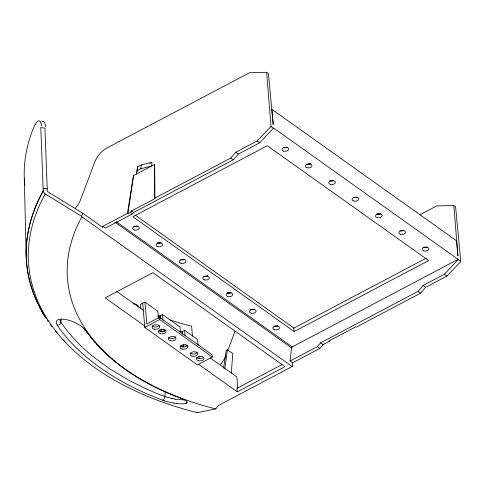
<?xml version="1.0" encoding="UTF-8"?>
<svg xmlns="http://www.w3.org/2000/svg" width="485" height="485" viewBox="0 0 485 485"><rect width="100%" height="100%" fill="white"/><g stroke="black" fill="none" stroke-linecap="round" stroke-linejoin="round"><path stroke-width="0.73" d="M127.428 213.37L127.882 213.691L130.374 212.375L131.593 210.933L154.933 198.614L154.491 198.298L154.666 164.421L133.527 175.582L127.428 213.37L102.923 226.307L102.772 227.489L82.826 213.297L47.815 191.727A0.952 0.703 29.3 0 1 47.312 190.969L44.929 128.161L40.807 127.525L43.207 190.896A313.158 187.592 -5 0 0 39.788 307.26M151.914 162.257L151.684 165.991L140.892 168.719L137.164 170.69L136.503 174.006L137.54 166.907L141.226 164.961L151.914 162.257L149.956 163.293M231.284 373.044L232.794 353.595L227.423 349.77L226.283 350.37L223.536 368.127M140.892 168.719L141.226 164.961M137.164 170.69L137.54 166.907M165.288 391.922L164.827 396.427A2.849 1.425 -69.5 0 1 162.523 400.131A304.447 182.402 -5 0 1 57.121 325.114C52.331 315.589 69.434 319.779 73.265 321.858C77.958 323.938 82.747 326.52 85.906 330.691A274.656 164.542 -5 0 0 180.905 398.312L181.202 398.421M292.625 362.804L290.103 361.01L291.564 347.897A0.952 0.63 -55.4 0 1 292.231 346.921L458.113 259.348L460.75 261.542L446.928 276.068L425.581 287.338L420.701 293.11L356.257 327.132L355.814 326.811L328.891 341.028L329.333 341.343L323.065 344.653L319.894 348.406L292.625 362.804L292.182 366.551L218.486 405.454L215.692 408.928L197.28 412.68A3.795 1.516 -76 0 1 196.364 411.971M61.225 319.469L60.88 322.44L67.821 331.691L75.569 340.512M224.816 368.491L227.423 349.77M127.882 213.691L133.527 175.582M60.085 319.845L60.067 319.93A11.131 4.11 29.1 0 0 60.067 320.294M227.671 350.716L235.061 331.085M215.692 408.928A273.819 164.027 -5 0 1 81.88 216.862L81.486 216.28L82.826 213.297M290.103 361.01L317.372 346.611L320.53 342.853L418.167 291.303L423.023 285.519L444.369 274.249L458.149 259.687M154.491 198.298L230.854 157.983L235.771 152.242L257.117 140.971L271.036 126.506L266.641 72.301L249.532 72.695L106.961 147.967A18.982 12.337 -54.2 0 0 94.666 162.311L80.674 199.474A18.982 12.337 -54.2 0 1 75.436 208.138M102.923 226.307L105.457 228.108L132.447 213.855L133.684 212.424L233.388 159.783L238.329 154.06L259.675 142.79L273.613 128.028L458.113 259.348M186.84 402.768L186.828 402.774A18.036 3.51 12.7 0 0 187.022 402.477M186.798 402.811L186.761 402.841A18.879 3.668 12.5 0 1 186.398 403.065L186.222 403.162M158.492 318.536L157.855 311.249L144.918 302.04L140.45 304.404L140.82 308.672M157.904 316.65L160.001 315.547L160.195 317.814M180.462 332.777L179.959 326.981L162.53 314.577L160.292 315.753L160.547 318.651M142.681 303.222L144.803 327.448L197.45 364.92L212.351 357.057L212.157 354.784L159.504 317.311L146.84 323.998L144.918 302.04M144.803 327.448L159.704 319.585L212.351 357.057M162.59 331.97L163.148 331.673M163.427 331.528L163.985 331.231L163.797 329.06M180.147 332.31L182.099 331.279L182.324 333.838M198.08 345.368L197.565 339.512L184.633 330.309L182.396 331.485L182.651 334.383M420.028 214.74L436.718 205.925L453.827 205.537L455.615 206.804L460.75 261.542M293.322 328.351L426.339 258.123M294.165 331.546L428.655 260.548L267.308 145.712L132.823 216.71L294.165 331.546L293.861 328.066L134.982 214.982M281.991 364.575L236.953 388.352L237.256 391.838L284.944 366.66L152.908 272.685L105.221 297.857L145.324 326.405M184.512 399.767L184.185 399.87M184.076 399.895L176.382 399.391A14.526 2.189 14.5 0 1 176.134 399.349L175.637 399.258M177.777 403.532L177.813 403.538A17.418 3.547 12.8 0 1 176.31 403.399M176.267 403.368L175.831 403.314A16.387 3.407 12.9 0 1 174.151 403.102M43.129 188.222L47.251 188.859M173.963 403.047L174.03 403.053A14.489 3.243 12.9 0 1 164.603 400.95M175.606 399.252L172.751 398.676M172.708 398.67L171.46 398.379M171.423 398.373C157.055 394.614 142.729 387.236 129.095 380.361M164.742 400.901L162.96 400.295A5.571 1.176 13.4 0 1 162.566 400.131M128.476 380.028L109.325 368.576L92.004 355.79M43.207 190.896A3.795 2.813 29.3 0 0 45.232 193.939L81.486 216.28M266.641 72.301L268.423 73.575L273.2 124.469L271.879 109.331L456.591 240.796L457.913 255.941L453.827 205.537M271.036 126.506L273.637 128.361M257.117 140.971L259.675 142.79M444.369 274.249L446.928 276.068M235.771 152.242L238.329 154.06M423.023 285.519L425.581 287.338M230.854 157.983L233.388 159.783M418.167 291.303L420.701 293.11M320.53 342.853L323.065 344.653M131.593 210.933L133.684 212.424M130.374 212.375L132.447 213.855M317.372 346.611L319.894 348.406M116.37 221.754L292.231 346.921M115.072 222.282L291.564 347.897M81.88 216.862L292.182 366.551M116.424 291.206L143.305 310.339M209.987 357.803L236.838 376.912L237.759 388.212M198.389 364.168L237.256 391.838M114.897 360.949L115.248 361.228M91.647 355.499L83.202 348.084M112.077 358.645L112.423 358.93M82.401 347.333L75.969 340.931M103.281 350.788L103.584 351.079M102.365 349.903L102.668 350.2M98.51 346.017L98.801 346.32M97.055 344.477L97.346 344.786M95.345 342.61L94.624 341.804M93.544 340.573L93.908 340.985M92.12 338.9L92.477 339.324M91.41 338.051L90.707 337.19M83.881 328.103L84.141 328.436M88.664 334.626L87.361 332.916M87.039 332.48L86.372 331.576M84.251 328.587L84.729 329.273M85.384 330.2L85.712 330.661M39.734 307.672L44.068 315.408M43.868 314.541L39.734 307.144L43.086 313.195M60.455 321.725L60.88 322.44A2.849 2.158 -34.6 0 1 57.121 325.114M60.407 321.622L60.176 321.04M60.14 320.924L60.043 320.342M199.038 356.348L199.232 358.542M184.633 330.309L185.088 335.511M185.907 344.883L185.998 345.926M183.536 344.526L183.724 346.696M162.53 314.577L163.033 320.367M161.432 328.794L161.687 331.685M159.504 317.311L159.704 319.585M192.418 336.099L191.623 326.241A303.84 182.008 -5 0 1 169.144 319.7M24.292 178.522L26.214 256.262M154.666 164.421L154.933 198.614M207.683 275.716A2.849 1.704 -5 0 1 204.555 276.201M230.175 292.74A2.849 1.704 -5 0 1 227.441 292.691M254.019 309.194A2.849 1.704 -5 0 1 251.042 309.406M277.596 325.726A2.849 1.704 -5 0 1 274.668 326.102M184.124 259.196A2.849 1.704 -5 0 1 181.19 259.566M160.317 242.755A2.849 1.704 -5 0 1 157.334 242.791M137.576 225.816A2.849 1.704 -5 0 1 134.2 226.24M356.445 197.152A2.849 1.704 -5 0 1 353.462 197.189M380.252 213.594A2.849 1.704 -5 0 1 377.063 213.903M403.811 230.114A2.849 1.704 -5 0 1 400.683 230.599M426.303 247.138A2.849 1.704 -5 0 1 423.569 247.089M333.51 180.329A2.849 1.704 -5 0 1 330.327 180.638M310.139 163.694A2.849 1.704 -5 0 1 307.211 164.069M286.562 147.161A2.849 1.704 -5 0 1 283.586 147.367M182.693 346.927A3.795 1.746 62.2 0 1 181.796 345.217M161.262 332.025A3.795 1.746 62.2 0 1 159.838 329.836M163.985 331.231A3.795 1.746 62.2 0 1 163.997 331.497M159.335 325.138A3.795 2.273 -5 0 1 155.764 327.023A3.795 2.273 -5 0 1 152.072 325.641M165.585 330.03A3.795 2.273 -5 0 1 162.19 331.594A3.795 2.273 -5 0 1 158.698 330.503M175.691 336.778A3.795 2.273 -5 0 1 172.254 338.657A3.795 2.273 -5 0 1 168.519 337.433M187.38 345.096A3.795 2.273 -5 0 1 183.942 346.969A3.795 2.273 -5 0 1 180.202 345.75M197.231 352.328A3.795 2.273 -5 0 1 194.006 354.026A3.795 2.273 -5 0 1 190.369 353.098M203.445 357.209A3.795 2.273 -5 0 1 200.032 358.633A3.795 2.273 -5 0 1 196.674 357.536M24.832 185.682A308.211 184.627 -5 0 1 35.138 124.239M46.548 318.76A313.158 187.592 -5 0 1 41.558 310.533M35.181 124.681A18.109 4.826 -79.2 0 1 41.48 126.039M159.371 316.347A303.84 182.008 -5 0 1 157.995 315.85M41.631 122.068A18.109 4.826 -79.2 0 1 45.608 126.646M197.28 412.68A311.267 186.458 -5 0 1 45.232 193.939M64.808 341.67A313.164 187.592 -5 0 1 62.777 339.524M56.987 332.959A313.164 187.592 -5 0 1 55.617 331.291M52.041 326.72A313.164 187.592 -5 0 1 50.288 324.338M48.179 321.337A313.164 187.592 -5 0 1 47.36 320.13M46.554 318.918A313.164 187.592 -5 0 1 41.571 310.685M39.8 307.411A313.164 187.592 -5 0 1 43.213 191.041M225.822 355.626A18.982 12.337 -54.2 0 1 220.584 364.29M85.906 330.691A2.849 2.158 -34.6 0 1 84.408 328.806M180.905 398.312A2.849 1.425 -69.5 0 1 179.971 397.476M186.307 403.187A19.03 3.807 12.6 0 1 178.304 403.72M187.04 402.423A17.472 3.407 12.9 0 0 187.058 402.101A15.441 3.007 13.1 0 0 185.07 400.052M184.227 399.731A13.913 2.631 14.1 0 1 184.694 399.979M183.063 399.179A13.562 2.546 14.2 0 1 184.173 399.707M181.263 398.421A13.859 2.577 14.3 0 1 183.075 399.167M137.485 226.228A3.322 1.988 -5 0 1 133.702 226.41M161.044 242.767A3.322 1.988 -5 0 1 157.479 243.173M184.597 259.299A3.322 1.988 -5 0 1 180.638 259.748M207.786 276.038A3.322 1.988 -5 0 1 203.627 276.238M231.151 292.667A3.322 1.988 -5 0 1 227.18 292.946M254.704 309.2A3.322 1.988 -5 0 1 250.745 309.648M277.699 326.029A3.322 1.988 -5 0 1 273.734 326.132M427.279 247.065A3.322 1.988 -5 0 1 423.12 247.265M403.72 230.527A3.322 1.988 -5 0 1 399.937 230.708M380.895 213.588A3.322 1.988 -5 0 1 376.766 214.146M357.172 197.171A3.322 1.988 -5 0 1 353.401 197.51M333.613 180.632A3.322 1.988 -5 0 1 329.642 180.735M310.612 163.803A3.322 1.988 -5 0 1 306.465 164.179M287.247 147.167A3.322 1.988 -5 0 1 283.495 147.67M132.945 303.78A4.589 2.34 4.5 0 1 137.995 307.035M154.06 329.121A3.795 2.273 -5 0 0 159.662 326.757A3.795 2.273 -5 0 0 153.909 325.18A3.795 2.273 -5 0 0 154.06 329.121M160.487 333.692A3.795 2.273 -5 0 0 166.088 331.328A3.795 2.273 -5 0 0 160.335 329.758A3.795 2.273 -5 0 0 160.487 333.692M170.417 340.761A3.795 2.273 -5 0 0 176.025 338.397A3.795 2.273 -5 0 0 170.271 336.826A3.795 2.273 -5 0 0 170.417 340.761M182.099 349.079A3.795 2.273 -5 0 0 187.707 346.714A3.795 2.273 -5 0 0 181.954 345.138A3.795 2.273 -5 0 0 182.099 349.079M192.03 356.148A3.795 2.273 -5 0 0 197.637 353.783A3.795 2.273 -5 0 0 191.884 352.207A3.795 2.273 -5 0 0 192.03 356.148M198.456 360.725A3.795 2.273 -5 0 0 204.064 358.36A3.795 2.273 -5 0 0 198.31 356.784A3.795 2.273 -5 0 0 198.456 360.725M134.345 230.005A3.322 1.988 -5 0 0 139.25 227.932A3.322 1.988 -5 0 0 134.218 226.556A3.322 1.988 -5 0 0 134.345 230.005M157.71 246.635A3.322 1.988 -5 0 0 162.62 244.567A3.322 1.988 -5 0 0 157.583 243.191A3.322 1.988 -5 0 0 157.71 246.635M181.081 263.27A3.322 1.988 -5 0 0 185.985 261.203A3.322 1.988 -5 0 0 180.953 259.821A3.322 1.988 -5 0 0 181.081 263.27M204.452 279.9A3.322 1.988 -5 0 0 209.356 277.832A3.322 1.988 -5 0 0 204.324 276.456A3.322 1.988 -5 0 0 204.452 279.9M227.823 296.535A3.322 1.988 -5 0 0 232.727 294.468A3.322 1.988 -5 0 0 227.689 293.085A3.322 1.988 -5 0 0 227.823 296.535M251.188 313.171A3.322 1.988 -5 0 0 256.092 311.097A3.322 1.988 -5 0 0 251.06 309.721A3.322 1.988 -5 0 0 251.188 313.171M274.558 329.8A3.322 1.988 -5 0 0 279.463 327.733A3.322 1.988 -5 0 0 274.431 326.356A3.322 1.988 -5 0 0 274.558 329.8M423.945 250.933A3.322 1.988 -5 0 0 428.855 248.866A3.322 1.988 -5 0 0 423.817 247.489A3.322 1.988 -5 0 0 423.945 250.933M400.58 234.303A3.322 1.988 -5 0 0 405.484 232.23A3.322 1.988 -5 0 0 400.452 230.854A3.322 1.988 -5 0 0 400.58 234.303M377.209 217.668A3.322 1.988 -5 0 0 382.113 215.601A3.322 1.988 -5 0 0 377.081 214.218A3.322 1.988 -5 0 0 377.209 217.668M353.838 201.032A3.322 1.988 -5 0 0 358.742 198.965A3.322 1.988 -5 0 0 353.711 197.589A3.322 1.988 -5 0 0 353.838 201.032M330.473 184.403A3.322 1.988 -5 0 0 335.377 182.33A3.322 1.988 -5 0 0 330.34 180.953A3.322 1.988 -5 0 0 330.473 184.403M307.102 167.768A3.322 1.988 -5 0 0 312.007 165.7A3.322 1.988 -5 0 0 306.975 164.318A3.322 1.988 -5 0 0 307.102 167.768M283.731 151.132A3.322 1.988 -5 0 0 288.636 149.065A3.322 1.988 -5 0 0 283.604 147.689A3.322 1.988 -5 0 0 283.731 151.132"/></g></svg>
